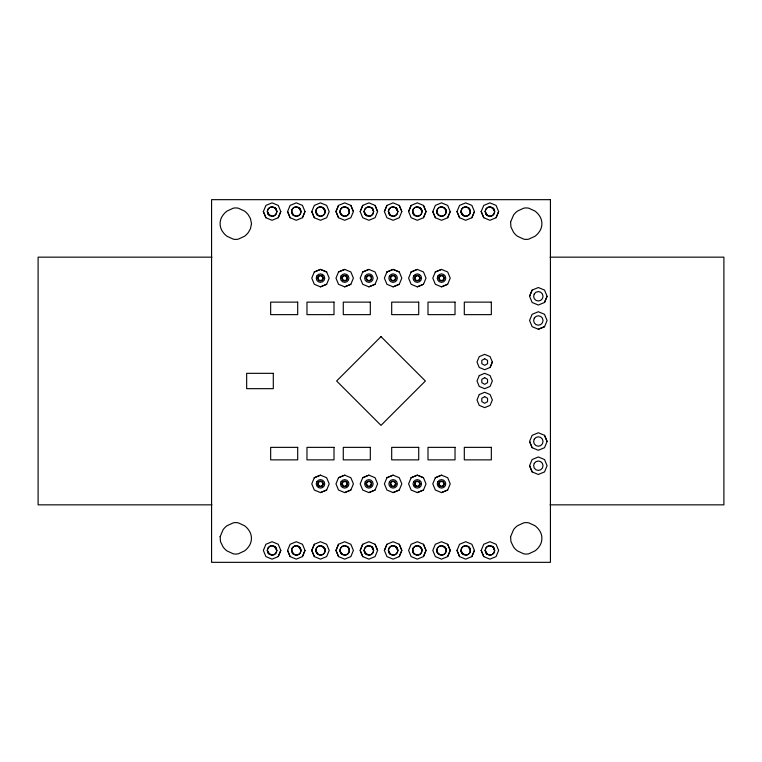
<?xml version="1.0" encoding="UTF-8"?>
<svg xmlns="http://www.w3.org/2000/svg" width="762" height="762" viewBox="0 0 762 762"><rect width="100%" height="100%" fill="white"/><g stroke="black" fill="none" stroke-linecap="round" stroke-linejoin="round"><path stroke-width="1.14" d="M300.99 211.569L300.361 213.922L298.637 215.646L296.285 216.275L292.951 214.894L291.579 211.569L292.208 209.217L293.932 207.493L296.285 206.864L299.609 208.245L300.99 211.569L298.637 207.493L300.361 209.217M315.782 211.569L316.411 209.217L318.135 207.493L320.488 206.864L323.812 208.245L325.193 211.569L324.564 213.922L322.84 215.646L320.488 216.275L317.163 214.894L315.782 211.569L318.135 215.646L316.411 213.922M276.777 550.431L276.149 552.783L274.434 554.507L272.082 555.136L268.005 552.783L267.376 550.431L268.005 548.078L269.729 546.364L272.082 545.725L275.406 547.106L276.787 550.431L274.434 546.364A4.715 4.715 0 0 0 267.986 548.068A4.715 4.715 0 0 0 269.719 554.507L267.376 550.431L268.005 552.783L269.729 554.507M291.579 550.431L292.208 548.078L293.932 546.364L296.285 545.725L299.609 547.106L300.99 550.431L300.361 552.783L298.637 554.507L296.285 555.136L292.951 553.764L291.579 550.431L293.932 554.507L292.208 552.783A4.715 4.715 0 0 0 300.218 553.012A4.715 4.715 0 0 0 296.818 545.744A4.715 4.715 0 0 0 291.856 552.04M397.802 211.569L397.173 213.922L395.449 215.646L393.106 216.275L389.773 214.894L388.401 211.569L389.03 209.217L390.754 207.493L393.106 206.864L396.43 208.245L397.812 211.569L395.449 207.493L397.173 209.217M315.782 550.431L316.411 548.078L318.135 546.364L320.488 545.725L324.564 548.078L325.193 550.431L324.564 552.783L322.84 554.507L320.488 555.136L317.163 553.764L315.782 550.431L318.135 554.507A4.715 4.715 0 0 0 325.193 550.431L324.564 548.078L322.84 546.364L325.193 550.431A4.715 4.715 0 0 0 318.135 546.344A4.715 4.715 0 0 0 318.125 554.498L316.411 552.783M412.604 211.569L413.233 209.217L414.957 207.493L417.309 206.864L421.386 209.217L422.015 211.569L421.386 213.922L419.662 215.646L417.309 216.275L413.976 214.894L412.604 211.569L414.957 215.646A4.715 4.715 0 0 0 422.015 211.569L421.386 209.217L419.662 207.493L422.015 211.569A4.715 4.715 0 0 0 414.947 207.483A4.715 4.715 0 0 0 414.938 215.646L413.233 213.922M373.599 550.431L372.97 552.783L371.246 554.507L368.894 555.136L364.827 552.783L364.188 550.431L364.827 548.078L366.541 546.364L368.894 545.725L372.227 547.106L373.599 550.431L371.246 546.364A4.715 4.715 0 0 0 364.188 550.154A4.715 4.715 0 0 0 370.761 554.746A4.715 4.715 0 0 0 371.913 546.811M470.421 211.569L469.792 213.922L468.068 215.646L465.715 216.275L462.391 214.894L461.01 211.569L461.639 209.217L463.363 207.493L465.715 206.864L469.04 208.245L470.421 211.569L468.068 207.493L469.792 209.217A4.715 4.715 0 0 0 461.772 208.978A4.715 4.715 0 0 0 465.172 216.246A4.715 4.715 0 0 0 470.135 209.941M388.401 550.431L389.03 548.078L390.754 546.364L393.106 545.725L396.43 547.106L397.812 550.431L397.173 552.783L395.449 554.507L393.106 555.136L389.773 553.764L388.401 550.431L390.754 554.507L389.03 552.783A4.715 4.715 0 0 0 393.106 555.136A4.715 4.715 0 0 0 397.812 550.431L397.173 548.078L395.449 546.364L397.812 550.431A4.715 4.715 0 0 0 392.287 545.783A4.715 4.715 0 0 0 388.687 552.04M485.213 211.569L485.842 209.217L487.566 207.493L489.918 206.864L493.995 209.217L494.624 211.569L493.995 213.922L492.271 215.646L489.918 216.275L486.594 214.894L485.213 211.569L487.566 215.646A4.705 4.705 0 0 0 493.995 213.922A4.705 4.705 0 0 0 492.271 207.493L494.624 211.569M470.421 550.431L469.792 552.783L468.068 554.507L465.715 555.136L461.639 552.783L461.01 550.431L461.639 548.078L463.363 546.364L465.715 545.725L469.04 547.106L470.421 550.431L468.068 546.364A4.715 4.715 0 0 0 461.01 550.154A4.715 4.715 0 0 0 467.582 554.746A4.715 4.715 0 0 0 468.735 546.811M485.213 550.431L485.842 548.078L487.566 546.364L489.918 545.725L493.252 547.106L494.624 550.431L493.995 552.783L492.271 554.507L489.918 555.136L486.594 553.764L485.213 550.431L487.566 554.507L485.842 552.783A4.715 4.715 0 0 0 493.852 553.012A4.715 4.715 0 0 0 490.461 545.744A4.715 4.715 0 0 0 485.489 552.04M263.366 211.569L265.919 205.407L272.082 202.854L278.244 205.407L280.797 211.569L278.244 217.732L272.082 220.285L265.909 217.732L263.357 211.569L265.909 217.732M278.244 217.732L280.797 211.569M287.569 211.569L290.122 205.407L296.285 202.854L302.447 205.407L305 211.569L302.447 217.732L296.285 220.285L290.122 217.732L287.569 211.569L290.122 217.732M302.447 217.732L305 211.569M311.772 211.569L314.325 205.407L320.488 202.854L326.65 205.407L329.203 211.569L326.65 217.732L320.488 220.285L314.325 217.732L311.772 211.569L314.325 217.732M338.528 205.407L335.975 211.569L338.528 217.732L344.691 220.285L350.853 217.732L353.406 211.569L350.853 205.407L344.691 202.854L338.528 205.407L335.975 211.569L338.528 217.732M314.325 271.958L311.772 278.13L314.325 284.293L320.488 286.845L326.65 284.293L329.203 278.13L326.65 271.958L320.488 269.415L314.325 271.958L320.488 269.415L326.65 271.958M360.178 211.569L362.731 205.407L368.894 202.854L375.066 205.407L377.609 211.569L375.066 217.732L368.894 220.285L362.731 217.732L360.178 211.569L362.731 205.407M338.528 271.958L335.975 278.13L338.528 284.293L344.691 286.845L350.853 284.293L353.406 278.13L350.853 271.958L344.691 269.415L338.528 271.958L344.691 269.415M384.381 211.569L386.944 205.407L393.106 202.854L399.269 205.407L401.822 211.569L399.269 217.732L393.106 220.285L386.934 217.732L384.391 211.569L386.934 205.407M362.741 271.958L360.178 278.13L362.741 284.293L368.894 286.845L375.056 284.293L377.619 278.13L375.056 271.958L368.894 269.415L362.741 271.958L368.894 269.415M408.594 211.569L411.147 205.407L417.309 202.854L423.472 205.407L426.025 211.569L423.472 217.732L417.309 220.285L411.137 217.732L408.594 211.569L411.137 205.407M386.944 271.958L384.381 278.13L386.944 284.293L393.106 286.845L399.259 284.293L401.822 278.13L399.269 271.967L393.106 269.415L386.944 271.958L393.106 269.415L399.259 271.958M278.244 556.593L280.797 550.431L278.244 544.268L272.082 541.715L265.909 544.268L263.366 550.431L265.919 556.593L272.082 559.146L278.244 556.593L280.797 550.431M314.325 477.707L311.772 483.87L314.325 490.042L320.488 492.585L326.65 490.042L329.203 483.87L326.65 477.707L320.488 475.155L314.325 477.707L320.488 475.155M423.472 217.732L426.025 211.569L423.472 205.407M287.569 550.431L290.122 544.268L296.285 541.715L302.447 544.268L305 550.431L302.447 556.593L296.285 559.146L290.122 556.593L287.569 550.431L290.122 556.593M432.797 211.569L435.35 205.407L441.512 202.854L447.675 205.407L450.228 211.569L447.675 217.732L441.512 220.285L435.35 217.732L432.797 211.569L435.35 217.732M411.147 271.958L408.594 278.13L411.147 284.293L417.309 286.845L423.472 284.293L426.025 278.13L423.472 271.967L417.309 269.415L411.147 271.958L417.309 269.415M302.447 556.593L305 550.431M338.528 477.707L335.975 483.87L338.528 490.042L344.691 492.585L350.853 490.042L353.406 483.87L350.853 477.707L344.691 475.155L338.528 477.707L344.691 475.155M447.675 217.732L450.228 211.569M314.325 544.268L311.772 550.431L314.325 556.593L320.488 559.146L326.65 556.593L329.203 550.431L326.65 544.268L320.488 541.715L314.325 544.268L311.772 550.431L314.325 556.593M457 211.569L459.553 205.407L465.715 202.854L471.878 205.407L474.431 211.569L471.878 217.732L465.715 220.285L459.553 217.732L457 211.569L459.553 217.732M435.35 271.958L432.797 278.13L435.35 284.293L441.512 286.845L447.675 284.293L450.228 278.13L447.675 271.967L441.512 269.415L435.35 271.958L441.512 269.415M362.741 477.707L360.178 483.87L362.741 490.042L368.894 492.585L375.056 490.042L377.619 483.87L375.056 477.707L368.894 475.155L362.741 477.707L368.894 475.155M471.878 217.732L474.431 211.569M338.528 544.268L335.975 550.431L338.528 556.593L344.691 559.146L350.853 556.593L353.406 550.431L350.853 544.268L344.691 541.715L338.528 544.268L335.975 550.431L338.528 556.593M481.203 211.569L483.756 205.407L489.918 202.854L496.091 205.407L498.634 211.569L496.091 217.732L489.918 220.285L483.756 217.732L481.203 211.569L483.756 217.732M386.944 477.707L384.381 483.87L386.944 490.042L393.106 492.585L399.259 490.042L401.822 483.87L399.269 477.707L393.106 475.155L386.944 477.707L393.106 475.155M496.081 217.732L498.634 211.569M362.731 544.268L360.178 550.431L362.731 556.593L368.894 559.146L375.056 556.593L377.609 550.431L375.066 544.268L368.894 541.715L362.731 544.268L360.178 550.431L362.731 556.593M411.147 477.707L408.594 483.87L411.147 490.042L417.309 492.585L423.472 490.042L426.025 483.87L423.472 477.707L417.309 475.155L411.147 477.707L417.309 475.155L423.472 477.707M384.391 550.431L386.934 544.268L393.106 541.715L399.269 544.268L401.822 550.431L399.269 556.593L393.106 559.146L386.944 556.593L384.391 550.431L386.944 544.268M399.259 556.593L401.822 550.431L399.269 544.268M435.35 477.707L432.797 483.87L435.35 490.042L441.512 492.585L447.675 490.042L450.228 483.87L447.675 477.707L441.512 475.155L435.35 477.707L441.512 475.155M490.099 367.465L492.347 362.036L490.099 356.616L484.68 354.368L479.25 356.616L477.002 362.036L479.25 367.465L484.68 369.713L490.099 367.465L492.347 362.036M529.571 296.285L532.143 290.093L538.334 287.522L544.525 290.093L547.087 296.285L544.525 302.476L538.334 305.038L532.133 302.476L529.571 296.285L532.133 290.093M423.472 556.593L426.025 550.431L423.472 544.268L417.309 541.715L411.137 544.268L408.594 550.431L411.147 556.593L417.309 559.146L423.472 556.593L426.025 550.431L423.472 544.268M544.525 302.476L547.087 296.285M447.675 556.593L450.228 550.431L447.675 544.268L441.512 541.715L435.35 544.268L432.797 550.431L435.35 556.593L441.512 559.146L447.675 556.593L450.228 550.431L447.675 544.268M544.525 326.679L547.087 320.488L544.525 314.296L538.334 311.734L532.133 314.296L529.571 320.488L532.143 326.679L538.334 329.251L544.525 326.679L538.334 329.251M457 550.431L459.553 544.268L465.715 541.715L471.878 544.268L474.431 550.431L471.878 556.593L465.715 559.146L459.553 556.593L457 550.431L459.553 556.593M471.878 556.593L474.431 550.431M481.203 550.431L483.756 544.268L489.918 541.715L496.091 544.268L498.634 550.431L496.091 556.593L489.918 559.146L483.756 556.593L481.203 550.431L483.756 556.593M529.571 441.512L532.143 435.321L538.334 432.759L544.525 435.321L547.087 441.512L544.525 447.704L538.334 450.266L532.133 447.704L529.571 441.512L532.133 447.704M529.571 465.715L532.143 459.524L538.334 456.962L544.525 459.534L547.087 465.715L544.525 471.907L538.334 474.478L532.133 471.907L529.571 465.715L532.133 471.907M323.088 278.13L321.793 280.378L319.183 280.378L317.887 278.13L319.192 275.873L321.793 275.873L323.088 278.13L321.793 275.873M347.291 278.13L345.996 280.378L343.386 280.378L342.09 278.13L343.395 275.873L345.996 275.873L347.291 278.13L345.996 275.873M414.709 278.13L416.004 275.873L418.614 275.873L419.91 278.13L418.614 280.378L416.004 280.378L414.709 278.13L416.004 275.873M317.887 483.87L319.192 481.622L321.793 481.622L323.088 483.87L321.793 486.127L319.183 486.127L317.887 483.87L319.192 486.127M438.912 278.13L440.217 275.873L442.817 275.873L444.113 278.13L442.817 280.378L440.207 280.378L438.912 278.13L440.207 275.873M321.783 486.127L323.088 483.87M342.09 483.87L343.395 481.622L345.996 481.622L347.291 483.87L345.996 486.127L343.386 486.127L342.09 483.87L343.395 486.127M345.996 486.127L347.291 483.87M366.293 483.87L367.598 481.622L370.199 481.622L371.504 483.87L370.199 486.127L367.598 486.127L366.293 483.87L367.598 486.127M370.199 486.127L371.504 483.87M390.496 483.87L391.801 481.622L394.402 481.622L395.707 483.87L394.402 486.127L391.801 486.127L390.496 483.87L391.801 486.127M394.402 486.127L395.707 483.87M414.709 483.87L416.004 481.622L418.614 481.622L419.91 483.87L418.614 486.127L416.004 486.127L414.709 483.87L416.004 486.127M418.605 486.127L419.91 483.87M438.912 483.87L440.217 481.622L442.817 481.622L444.113 483.87L442.817 486.127L440.207 486.127L438.912 483.87L440.217 486.127M442.808 486.127L444.113 483.87M320.488 286.845L326.65 284.293M344.691 286.845L350.853 284.293M368.894 286.845L375.056 284.293M393.106 286.845L399.269 284.293M417.309 286.845L423.472 284.293M441.512 286.845L447.675 284.293M320.488 492.585L326.65 490.033M344.691 492.585L350.853 490.033M368.894 492.585L375.056 490.033M393.106 492.585L399.269 490.033M417.309 492.585L423.472 490.033M441.512 492.585L447.675 490.033M211.931 257.156L38.1 257.156L38.1 504.844L211.931 504.844M550.069 257.156L723.9 257.156L723.9 504.844L550.069 504.844M390.754 215.646L388.401 211.569L389.03 213.922L390.754 215.646A4.705 4.705 0 0 0 395.449 215.646A4.715 4.715 0 0 0 393.106 206.854A4.705 4.705 0 0 0 390.087 215.179M293.932 215.646L291.579 211.569L292.208 213.922L293.932 215.646A4.715 4.715 0 0 0 300.98 211.836A4.715 4.715 0 0 0 294.408 207.245A4.715 4.715 0 0 0 293.256 215.179M492.271 207.493L493.995 209.217M487.566 215.646L485.842 213.922A4.705 4.705 0 0 0 486.908 215.179M372.97 209.217L371.246 207.493L372.97 209.217L373.599 211.569L372.97 213.922L371.246 215.646L368.894 216.275L364.827 213.922L364.188 211.569L364.827 209.217L366.541 207.493L368.894 206.864L372.227 208.245L373.599 211.569L372.97 209.217A4.715 4.715 0 0 0 364.95 208.978A4.715 4.715 0 0 0 368.351 216.246A4.715 4.715 0 0 0 373.313 209.941M324.564 209.217L322.84 207.493L325.193 211.569L324.564 209.217A4.715 4.715 0 0 1 320.754 216.265A4.715 4.715 0 0 1 316.154 209.693A4.715 4.715 0 0 1 324.098 208.54M276.149 209.217L274.434 207.493L276.149 209.217L276.787 211.569L276.149 213.922L274.434 215.646L272.082 216.275L268.005 213.922L267.376 211.569L268.005 209.217L269.729 207.493L272.082 206.864L275.406 208.245L276.787 211.569L276.149 209.217A4.705 4.705 0 0 0 268.148 208.988A4.705 4.705 0 0 0 271.539 216.246A4.705 4.705 0 0 0 276.501 209.95M468.068 546.364L469.792 548.078M437.436 552.783L439.16 554.507L437.436 552.783L436.807 550.431L437.436 548.078L439.16 546.364L441.512 545.725L445.589 548.078L446.218 550.431L445.589 552.783L443.865 554.507L441.512 555.136L438.188 553.764L436.807 550.431L437.436 552.783A4.715 4.715 0 0 1 441.236 545.716A4.715 4.715 0 0 1 445.827 552.298A4.715 4.715 0 0 1 437.893 553.441M371.246 546.364L372.97 548.078M300.361 548.078L298.637 546.364L300.99 550.431M274.434 546.364L276.149 548.078A4.715 4.715 0 0 0 275.092 546.811M544.525 435.321L547.087 441.512M399.269 205.407L401.822 211.569M375.066 205.407L377.609 211.569M350.853 205.407L353.406 211.569M375.056 544.268L377.609 550.431M276.501 548.802A4.715 4.715 0 0 1 270.453 554.85M485.499 213.189A4.705 4.705 0 0 1 491.538 207.15M220.132 536.696L220.494 541.668L223.142 547.021A18.05 18.05 0 0 0 227.038 550.936L233.248 553.812A12.516 12.516 0 0 0 238.296 553.812L244.507 550.926A18.04 18.04 0 0 0 248.402 547.021C252.451 542.058 252.451 534.6 248.402 529.638A18.04 18.04 0 0 0 244.507 525.732L238.296 522.856A12.506 12.506 0 0 0 233.248 522.856L227.038 525.732A18.05 18.05 0 0 0 223.142 529.638L220.132 536.696M251.508 223.666L250.441 228.781L248.402 232.362A18.05 18.05 0 0 1 244.507 236.268L238.287 239.144A12.506 12.506 0 0 1 233.248 239.144L227.028 236.268A18.05 18.05 0 0 1 223.133 232.353C219.094 227.39 219.094 219.932 223.142 214.97A18.04 18.04 0 0 1 227.038 211.064L233.248 208.188A12.516 12.516 0 0 1 238.296 208.188L244.516 211.074A18.04 18.04 0 0 1 248.402 214.979L250.441 218.561L251.508 223.666M510.597 536.696L510.95 541.668L513.598 547.03A18.04 18.04 0 0 0 517.493 550.936L523.704 553.812A12.516 12.516 0 0 0 528.752 553.812L534.962 550.926A18.05 18.05 0 0 0 538.867 547.021C542.906 542.058 542.906 534.6 538.858 529.638A18.05 18.05 0 0 0 534.962 525.732L528.752 522.856A12.516 12.516 0 0 0 523.704 522.856L517.493 525.732A18.04 18.04 0 0 0 513.598 529.638L510.597 536.696M510.597 222.028L510.95 227L513.598 232.353A18.05 18.05 0 0 0 517.493 236.268L523.704 239.144A12.506 12.506 0 0 0 528.742 239.144L534.962 236.268A18.05 18.05 0 0 0 538.858 232.362C542.906 227.4 542.906 219.942 538.867 214.979A18.05 18.05 0 0 0 534.972 211.074L528.752 208.188A12.516 12.516 0 0 0 523.704 208.188L517.493 211.064A18.04 18.04 0 0 0 513.598 214.97L510.597 222.028M340.614 209.217L339.985 211.569L340.614 213.922L342.338 215.646A4.715 4.715 0 0 0 349.396 211.569L348.767 209.217L347.043 207.493L348.767 209.217L349.396 211.569L348.767 213.922L347.043 215.646L344.691 216.275L341.366 214.894L339.985 211.569L340.614 213.922L342.338 215.646A4.715 4.715 0 0 1 342.338 207.483L344.691 206.864L348.015 208.245L349.396 211.569A4.715 4.715 0 0 0 342.338 207.483L340.614 209.217M340.614 548.078L339.985 550.431L340.614 552.783L342.338 554.507A4.715 4.715 0 0 0 349.396 550.431L348.767 548.078L347.043 546.364L348.767 548.078L349.396 550.431L348.767 552.783L347.043 554.507L344.691 555.136L341.366 553.764L339.985 550.431L340.614 552.783L342.338 554.507A4.715 4.715 0 0 1 342.338 546.344L344.691 545.725L348.015 547.106L349.396 550.431A4.715 4.715 0 0 0 342.338 546.344L340.614 548.078M437.436 209.217L436.807 211.569L437.436 213.922L439.16 215.646A4.715 4.715 0 0 0 446.218 211.569L445.589 209.217L443.865 207.493L445.589 209.217L446.218 211.569L445.589 213.922L443.865 215.646L441.512 216.275L438.188 214.894L436.807 211.569L437.436 213.922L439.16 215.646A4.715 4.715 0 0 1 439.16 207.483L441.512 206.864L444.837 208.245L446.218 211.569A4.715 4.715 0 0 0 439.16 207.483L437.436 209.217M413.233 548.078L412.604 550.431L413.233 552.783L414.957 554.507A4.715 4.715 0 0 0 422.015 550.431L421.386 548.078L419.662 546.364L421.386 548.078L422.015 550.431L421.386 552.783L419.662 554.507L417.309 555.136L413.976 553.764L412.604 550.431L413.233 552.783L414.957 554.507A4.715 4.715 0 0 1 414.947 546.344L417.309 545.725L420.634 547.106L422.015 550.431A4.715 4.715 0 0 0 414.947 546.344L413.233 548.078M534.257 293.932L533.629 296.285L534.257 298.637L535.981 300.361L538.334 300.99L540.687 300.361L542.401 298.637L543.03 296.285L542.401 293.932L540.687 292.208L538.334 291.579L535.981 292.208L534.257 293.932M534.257 318.135L533.629 320.488L534.257 322.84L535.981 324.564L538.334 325.193L540.687 324.564L542.401 322.84L543.03 320.488L542.401 318.135L540.687 316.421L538.334 315.782L535.981 316.421L534.257 318.135M534.257 439.16L533.629 441.512L534.257 443.865L535.981 445.589L538.334 446.218L540.687 445.589L542.401 443.865L543.03 441.512L542.401 439.16L540.687 437.436L538.334 436.807L535.981 437.436L534.257 439.16M534.257 463.363L533.629 465.715L534.257 468.068L535.981 469.792L538.334 470.421L540.687 469.792L542.401 468.068L543.03 465.715L542.401 463.363L540.687 461.648L538.334 461.01L535.981 461.648L534.257 463.363M316.821 276.006L316.249 278.13L316.821 280.245L318.373 281.797L320.488 282.359L322.602 281.797L324.155 280.245L324.726 278.13L324.155 276.006L322.602 274.463L320.488 273.891L318.373 274.463L316.821 276.006M341.024 276.006L340.462 278.13L341.024 280.245L342.576 281.797L344.691 282.359L346.815 281.797L348.358 280.245L348.929 278.13L348.358 276.006L346.815 274.463L344.691 273.891L342.576 274.463L341.024 276.006M365.227 276.006L364.665 278.13L365.227 280.245L366.779 281.797L368.894 282.359L371.018 281.797L372.561 280.245L373.132 278.13L372.561 276.006L371.018 274.463L368.894 273.891L366.779 274.463L365.227 276.006M316.821 481.755L316.249 483.87L316.821 485.994L318.373 487.537L320.488 488.109L322.602 487.537L324.155 485.994L324.726 483.87L324.155 481.755L322.602 480.203L320.488 479.641L318.373 480.203L316.821 481.755M389.439 276.006L388.868 278.13L389.439 280.245L390.982 281.797L393.106 282.359L395.221 281.797L396.773 280.245L397.335 278.13L396.773 276.006L395.221 274.463L393.106 273.891L390.982 274.463L389.439 276.006M341.024 481.755L340.462 483.87L341.024 485.994L342.576 487.537L344.691 488.109L346.815 487.537L348.358 485.994L348.929 483.87L348.358 481.755L346.815 480.203L344.691 479.641L342.576 480.203L341.024 481.755M413.642 276.006L413.071 278.13L413.642 280.245L415.185 281.797L417.309 282.359L419.424 281.797L420.976 280.245L421.538 278.13L420.976 276.006L419.424 274.463L417.309 273.891L415.185 274.463L413.642 276.006M365.227 481.755L364.665 483.87L365.227 485.994L366.779 487.537L368.894 488.109L371.018 487.537L372.561 485.994L373.132 483.87L372.561 481.755L371.018 480.203L368.894 479.641L366.779 480.203L365.227 481.755M437.845 276.006L437.274 278.13L437.845 280.245L439.398 281.797L441.512 282.359L443.627 281.797L445.179 280.245L445.751 278.13L445.179 276.006L443.627 274.463L441.512 273.891L439.398 274.463L437.845 276.006M389.439 481.755L388.868 483.87L389.439 485.994L390.982 487.537L393.106 488.109L395.221 487.537L396.773 485.994L397.335 483.87L396.773 481.755L395.221 480.203L393.106 479.641L390.982 480.203L389.439 481.755M413.642 481.755L413.071 483.87L413.642 485.994L415.185 487.537L417.309 488.109L419.424 487.537L420.976 485.994L421.538 483.87L420.976 481.755L419.424 480.203L417.309 479.641L415.185 480.203L413.642 481.755M437.845 481.755L437.274 483.87L437.845 485.994L439.398 487.537L441.512 488.109L443.627 487.537L445.179 485.994L445.751 483.87L445.179 481.755L443.627 480.203L441.512 479.641L439.398 480.203L437.845 481.755M479.25 375.58L477.002 381L479.25 386.429L484.68 388.677L490.099 386.429L492.347 381L490.099 375.58L484.68 373.332L479.25 375.58M479.25 394.535L477.002 399.964L479.25 405.384L484.68 407.632L490.099 405.384L492.347 399.964L490.099 394.535L484.68 392.287L479.25 394.535M367.598 275.873L366.293 278.13L367.598 280.378L370.199 280.378L371.504 278.13L370.199 275.873L367.598 275.873M391.801 275.873L390.496 278.13L391.801 280.378L394.402 280.378L395.707 278.13L394.402 275.873L391.801 275.873M381 336.623L336.623 381L381 425.377L425.377 381L381 336.623M484.68 358.721L481.803 360.378L481.803 363.693L484.68 365.36L487.547 363.693L487.547 360.378L484.68 358.721M484.68 377.685L481.803 379.343L481.803 382.657L484.68 384.324L487.547 382.657L487.547 379.343L484.68 377.685M484.68 396.64L481.803 398.307L481.803 401.622L484.68 403.279L487.547 401.622L487.547 398.307L484.68 396.64M550.431 199.663L211.569 199.663L211.569 562.337L550.431 562.337L550.431 199.663M297.694 302.133L270.662 302.133L270.662 314.639L297.694 314.639L297.694 302.133M334.004 302.133L306.972 302.133L306.972 314.639L334.004 314.639L334.004 302.133M370.313 302.133L343.281 302.133L343.281 314.639L370.313 314.639L370.313 302.133M418.719 302.133L391.687 302.133L391.687 314.639L418.719 314.639L418.719 302.133M455.028 302.133L427.996 302.133L427.996 314.639L455.028 314.639L455.028 302.133M491.338 302.133L464.306 302.133L464.306 314.639L491.338 314.639L491.338 302.133M273.291 373.332L246.659 373.332L246.659 388.668L273.291 388.668L273.291 373.332M297.694 447.361L270.662 447.361L270.662 459.867L297.694 459.867L297.694 447.361M334.004 447.361L306.972 447.361L306.972 459.867L334.004 459.867L334.004 447.361M370.313 447.361L343.281 447.361L343.281 459.867L370.313 459.867L370.313 447.361M418.719 447.361L391.687 447.361L391.687 459.867L418.719 459.867L418.719 447.361M455.028 447.361L427.996 447.361L427.996 459.867L455.028 459.867L455.028 447.361M491.338 447.361L464.306 447.361L464.306 459.867L491.338 459.867L491.338 447.361M463.363 215.646L461.01 211.569L461.639 213.922L463.363 215.646M366.541 215.646L364.188 211.569L364.827 213.922L366.541 215.646M269.729 215.646L267.376 211.569L268.005 213.922L269.729 215.646M493.252 547.106L492.271 546.364L493.995 548.078L494.624 550.431L493.252 547.106M463.363 554.507L461.01 550.431L461.639 552.783L463.363 554.507M444.837 547.106L443.865 546.364L445.589 548.078L446.218 550.431L444.837 547.106M366.541 554.507L364.188 550.431L364.827 552.783L366.541 554.507M318.078 485.27A2.781 2.781 0 0 0 322.897 485.261A2.781 2.781 0 0 0 320.488 481.089A2.781 2.781 0 0 0 318.078 485.27M342.281 485.27A2.781 2.781 0 0 0 347.101 485.261A2.781 2.781 0 0 0 344.691 481.089A2.781 2.781 0 0 0 342.281 485.27M366.493 485.27A2.781 2.781 0 0 0 371.313 485.261A2.781 2.781 0 0 0 368.894 481.089A2.781 2.781 0 0 0 366.493 485.27M390.696 485.27A2.781 2.781 0 0 0 395.516 485.261A2.781 2.781 0 0 0 393.097 481.089A2.781 2.781 0 0 0 390.696 485.27M414.899 485.27A2.781 2.781 0 0 0 419.719 485.261A2.781 2.781 0 0 0 417.309 481.089A2.781 2.781 0 0 0 414.899 485.27M439.103 485.27A2.781 2.781 0 0 0 443.922 485.261A2.781 2.781 0 0 0 441.512 481.089A2.781 2.781 0 0 0 439.103 485.27M319.097 280.54A2.781 2.781 0 0 0 323.269 278.13A2.781 2.781 0 0 0 319.097 275.72A2.781 2.781 0 0 0 319.097 280.54M343.3 280.54A2.781 2.781 0 0 0 347.472 278.13A2.781 2.781 0 0 0 343.3 275.72A2.781 2.781 0 0 0 343.3 280.54M367.503 280.54A2.781 2.781 0 0 0 371.685 278.13A2.781 2.781 0 0 0 367.503 275.72A2.781 2.781 0 0 0 367.503 280.54M391.716 280.54A2.781 2.781 0 0 0 395.888 278.13A2.781 2.781 0 0 0 391.716 275.72A2.781 2.781 0 0 0 391.716 280.54M415.919 280.54A2.781 2.781 0 0 0 420.091 278.13A2.781 2.781 0 0 0 415.919 275.72A2.781 2.781 0 0 0 415.919 280.54M440.122 280.54A2.781 2.781 0 0 0 444.294 278.13A2.781 2.781 0 0 0 440.122 275.72A2.781 2.781 0 0 0 440.122 280.54"/></g></svg>
